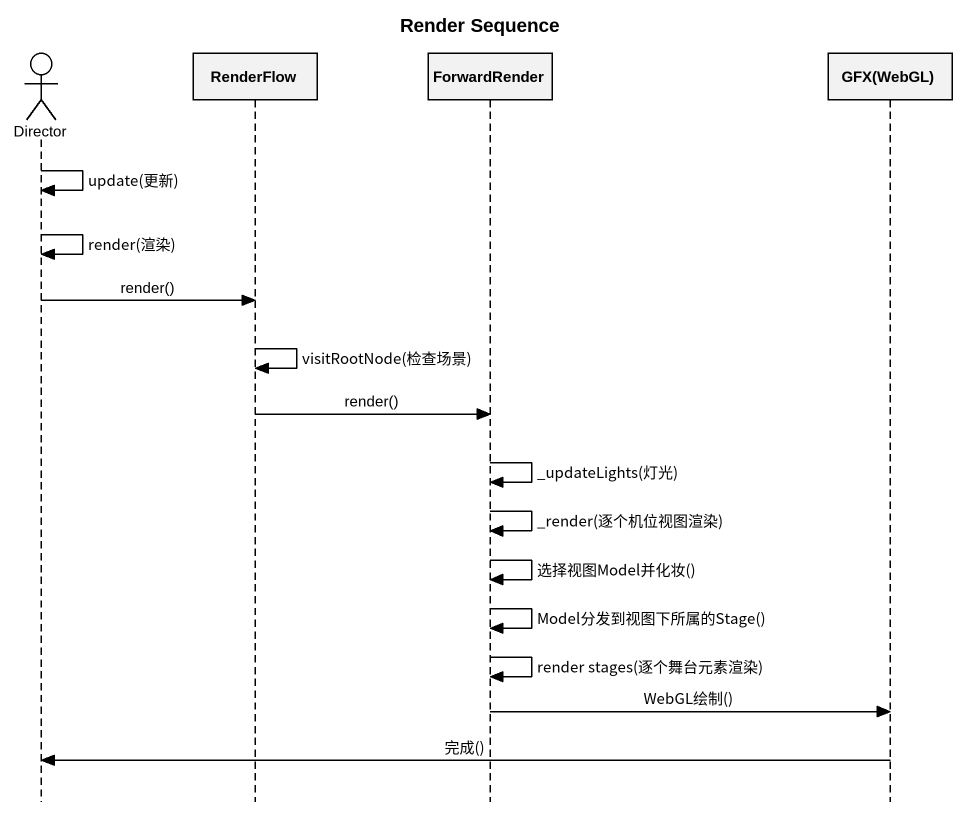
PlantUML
@startuml
title Render Sequence
hide footbox
actor Director
participant RenderFlow
participant ForwardRender
participant "GFX(WebGL)" as GFX_WebGL

Director -> Director : update(更新)
Director -> Director : render(渲染)
Director -> RenderFlow : render()
RenderFlow -> RenderFlow : visitRootNode(检查场景)
RenderFlow -> ForwardRender : render()
ForwardRender -> ForwardRender : _updateLights(灯光)
ForwardRender -> ForwardRender : _render(逐个机位视图渲染)
ForwardRender -> ForwardRender : 选择视图Model并化妆()
ForwardRender -> ForwardRender : Model分发到视图下所属的Stage()
ForwardRender -> ForwardRender : render stages(逐个舞台元素渲染)
ForwardRender -> GFX_WebGL : WebGL绘制()
GFX_WebGL -> Director : 完成()
@enduml
